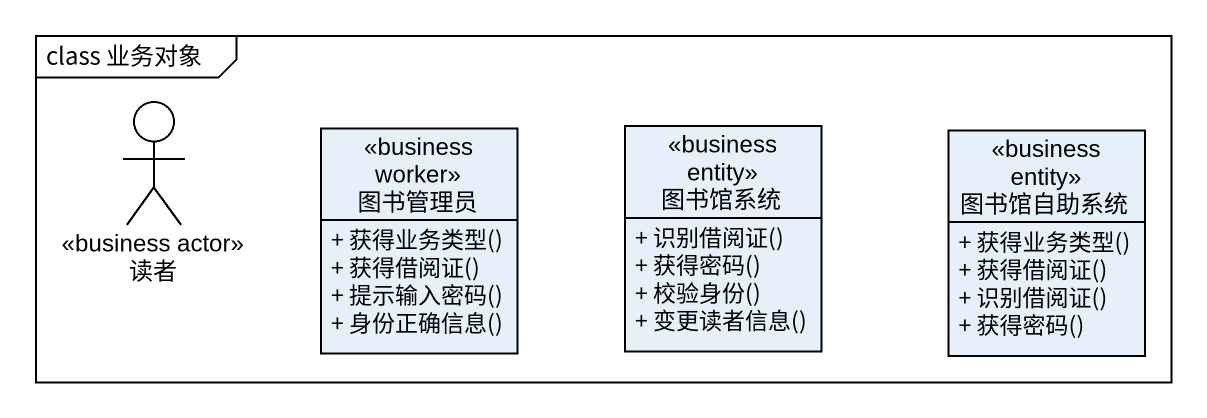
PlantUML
@startuml
mainframe class 业务对象
allowmixing
hide circle
hide empty members
skinparam classAttributeIconSize 0
actor 读者 <<business actor>>
class 图书馆系统 <<business entity>> {
  + 识别借阅证()
  + 获得密码()
  + 校验身份()
  + 变更读者信息()
}
class 图书管理员 <<business worker>> {
  + 获得业务类型()
  + 获得借阅证()
  + 提示输入密码()
  + 身份正确信息()
}
class 图书馆自助系统 <<business entity>> {
  + 获得业务类型()
  + 获得借阅证()
  + 识别借阅证()
  + 获得密码()
}
@enduml
